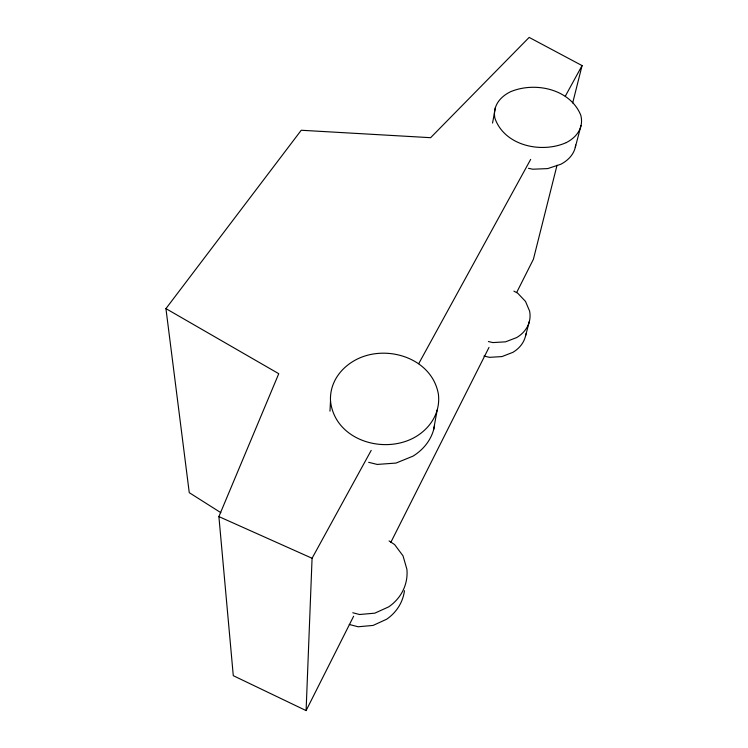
<?xml version="1.0" encoding="UTF-8"?>
<svg xmlns="http://www.w3.org/2000/svg" width="748" height="748" viewBox="0 0 748 748"><rect width="100%" height="100%" fill="white"/><g stroke="black" fill="none" stroke-linecap="round" stroke-linejoin="round"><path stroke-width="1.12" d="M572.678 102.962L582.066 65.59L529.154 37.4L430.624 137.688L301.229 130.255L165.934 308.615L278.752 373.701L218.893 516.597L233.283 675.678L306.1 710.6L312.075 558.27L371.195 450.389M329.971 411.166L330.513 401.087A59.756 48.844 7.3 0 1 354.711 360.424C385.014 343.323 431.839 357.329 438.375 394.074A59.616 48.629 6.4 0 1 416.225 436.458C385.014 455.289 334.88 440.703 330.513 401.087M433.55 429.969L437.178 410.026M492.549 123.055L495.372 107.74M557.036 165.243L533.418 259.229L516.7 292.431M525.535 335.974L529.444 321.126M575.296 147.291L581.018 125.589M306.1 710.6L353.636 616.212M390.849 542.328L489.005 347.409M418.712 363.678L530.669 159.38M565.31 96.174L582.066 65.59M528.471 168.3L532.735 169.216L547.704 168.599L560.794 164.27A47.545 31.453 10.5 0 0 575.689 145.028M488.379 341.537L492.913 342.584L505.536 341.836L516.69 337.563A40.046 30.341 11.9 0 0 529.593 311.075L525.498 301.397L517.728 293.225L513.904 291.131M483.956 356.048L489.529 357.338L501.955 356.572L512.941 352.317A39.41 30.182 12.1 0 0 525.938 333.804M368.652 462.329L377.216 464.424L396.038 463.068L413.046 456.121A58.204 48.124 6.5 0 0 434.541 425.537M352.776 612.752L359.554 614.51L374.813 613.164L388.67 606.88A47.33 43.141 7.1 0 0 406.903 569.293L403.013 555.82L394.579 544.544L389.072 540.935M349.251 624.468L358.114 626.768L373.074 625.431L386.669 619.222A46.432 42.655 7.2 0 0 404.453 590.724M218.893 516.597L312.075 558.27M220.828 512.66L189.263 492.67L165.934 308.615M566.311 142.588C541.543 153.686 504.526 145.907 494.895 118.165A48.601 31.584 10.7 0 1 510.781 91.63C535.166 81.513 570.079 88.928 580.747 115.117A48.48 31.491 10.4 0 1 566.311 142.588"/></g></svg>
